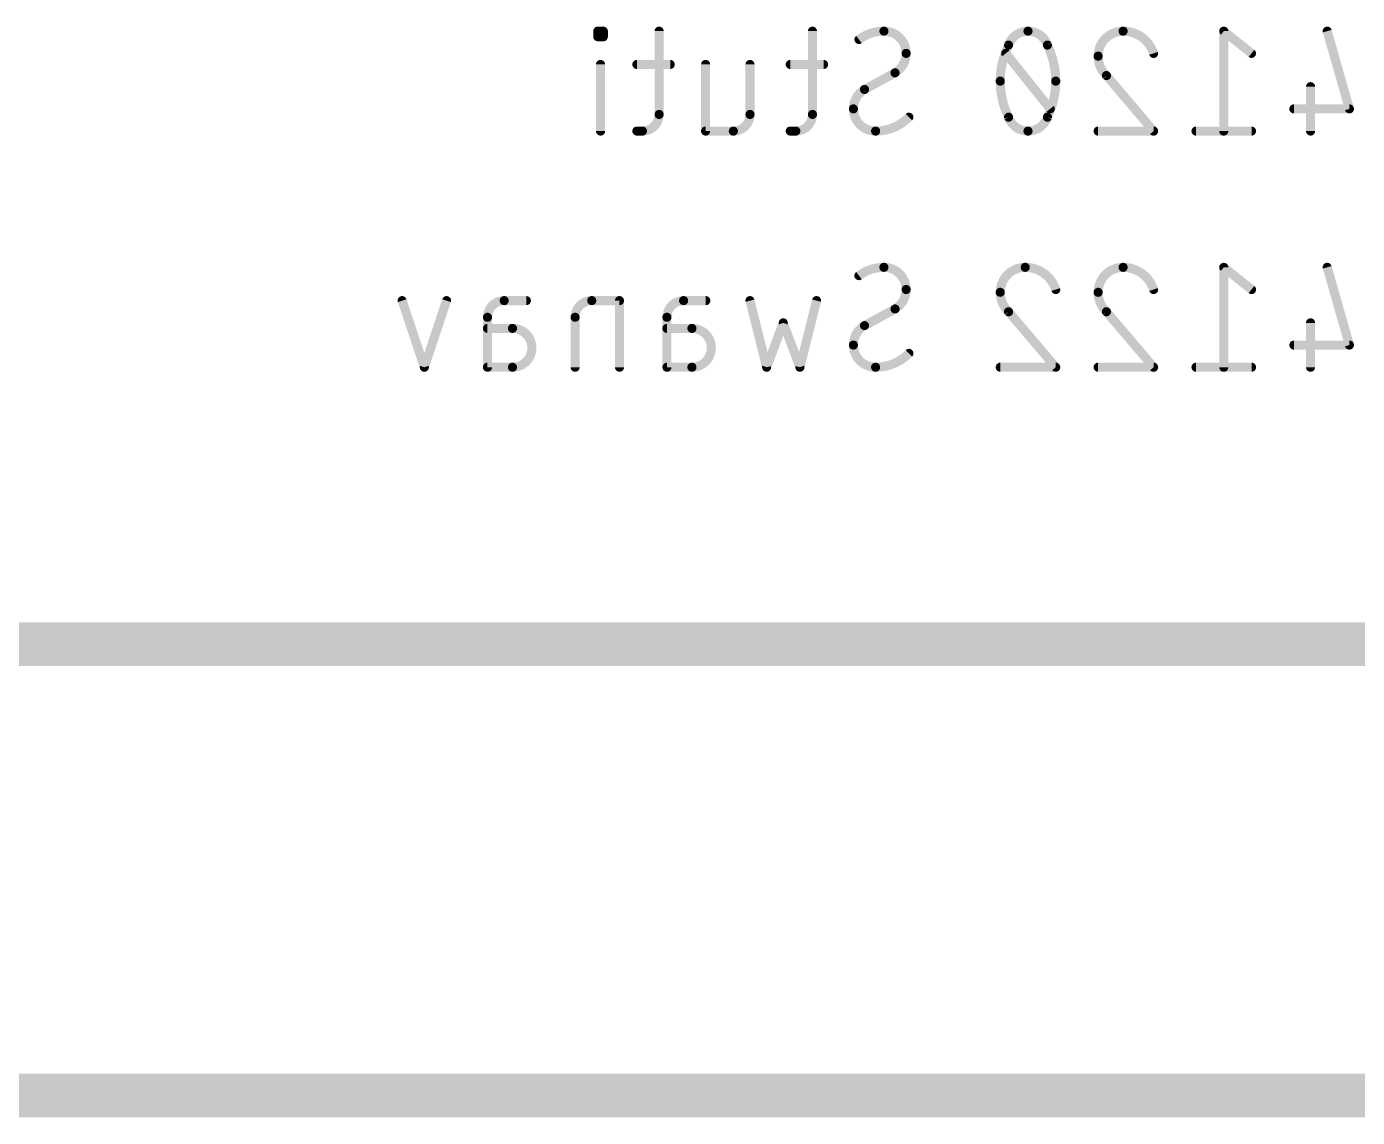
# Model space of a CAD drawing. Extents: x -11 to 108, y -2 to 100.
# Drawn here: x 70.1 to 88.71, y 65.78 to 81.03 of the extents above; entities that cross this region are included whole.
import ezdxf

# ---------------------------------------------------------------- set-up
doc = ezdxf.new("R2010")
doc.units = 0
doc.layers.add('16', color=132, linetype='CONTINUOUS')

msp = doc.modelspace()

# ---------------------------------------------------------------- linework, layer by layer
at = {"layer": '16'}
for points, const_width in [([(78.1631, 80.9625), (78.0855, 80.9625)], 0.127), ([(78.0855, 80.9625), (78.0855, 80.8849)], 0.127), ([(78.1631, 80.8849), (78.1631, 80.9625)], 0.127), ([(78.9432, 80.9625), (78.9432, 79.7983)], 0.127), ([(81.0877, 80.9625), (81.0877, 79.7983)], 0.127), ([(87.2274, 80.6521), (86.8393, 80.9625)], 0.127), ([(86.8393, 80.9625), (86.8393, 79.5655)], 0.127), ([(88.2858, 80.9625), (88.5962, 79.8759)], 0.127), ([(78.0855, 80.8849), (78.1631, 80.8849)], 0.127), ([(84.4121, 79.8759), (83.7912, 80.6521)], 0.127), ([(78.1243, 79.5655), (78.1243, 80.4968)], 0.127), ([(79.0984, 80.4968), (78.6327, 80.4968)], 0.127), ([(79.5934, 79.5655), (79.5934, 80.4968)], 0.127), ([(80.2143, 80.4968), (80.2143, 79.7983)], 0.127), ([(81.2429, 80.4968), (80.7772, 80.4968)], 0.127), ([(81.8155, 80.1476), (82.2424, 80.3804)], 0.127), ([(85.1988, 80.3416), (85.8585, 79.5655)], 0.127), ([(88.053, 80.1864), (88.053, 79.5655)], 0.127), ([(88.5962, 79.8759), (87.8201, 79.8759)], 0.127), ([(78.7103, 79.5655), (78.6327, 79.5655)], 0.127), ([(79.9814, 79.5655), (79.5934, 79.5655)], 0.127), ([(80.8548, 79.5655), (80.7772, 79.5655)], 0.127), ([(85.8585, 79.5655), (85.0824, 79.5655)], 0.127), ([(87.2274, 79.5655), (86.4513, 79.5655)], 0.127), ([(87.2274, 77.3501), (86.8393, 77.6605)], 0.127), ([(86.8393, 77.6605), (86.8393, 76.2635)], 0.127), ([(88.2858, 77.6605), (88.5962, 76.5739)], 0.127), ([(75.6604, 76.2635), (75.3499, 77.1948)], 0.127), ([(75.9708, 77.1948), (75.6604, 76.2635)], 0.127), ([(76.7762, 77.1948), (77.0867, 77.1948)], 0.127), ([(78.3891, 77.1948), (78.0011, 77.1948)], 0.127), ([(78.3891, 76.2635), (78.3891, 77.1948)], 0.127), ([(79.2858, 77.1948), (79.5962, 77.1948)], 0.127), ([(80.4467, 76.2635), (80.2138, 77.1948)], 0.127), ([(81.1452, 77.1948), (80.9123, 76.2635)], 0.127), ([(81.8155, 76.8456), (82.2424, 77.0784)], 0.127), ([(83.83, 77.0396), (84.4897, 76.2635)], 0.127), ([(85.1988, 77.0396), (85.8585, 76.2635)], 0.127), ([(76.5434, 76.2635), (76.5434, 76.962)], 0.127), ([(76.5434, 76.8068), (76.8926, 76.8068)], 0.127), ([(77.7682, 76.962), (77.7682, 76.2635)], 0.127), ([(79.0529, 76.2635), (79.0529, 76.962)], 0.127), ([(79.0529, 76.8068), (79.4022, 76.8068)], 0.127), ([(80.6795, 76.8844), (80.4467, 76.2635)], 0.127), ([(80.9123, 76.2635), (80.6795, 76.8844)], 0.127), ([(88.053, 76.8844), (88.053, 76.2635)], 0.127), ([(88.5962, 76.5739), (87.8201, 76.5739)], 0.127), ([(76.8926, 76.2635), (76.5434, 76.2635)], 0.127), ([(79.4022, 76.2635), (79.0529, 76.2635)], 0.127), ([(84.4897, 76.2635), (83.7136, 76.2635)], 0.127), ([(85.8585, 76.2635), (85.0824, 76.2635)], 0.127), ([(87.2274, 76.2635), (86.4513, 76.2635)], 0.127), ([(52.07, 72.39), (100.29, 72.39)], 0.6096), ([(101.6, 66.08), (54.57, 66.08)], 0.6096)]:
    msp.add_lwpolyline(points, dxfattribs=dict(at, const_width=const_width))
for points, const_width in [([(78.0855, 80.9943, 1), (78.0855, 80.9308)], 0.0635), ([(78.1172, 80.9625, 1), (78.0537, 80.9625)], 0.0635), ([(78.1949, 80.9625, 1), (78.1314, 80.9625)], 0.0635), ([(78.1631, 80.9308, 1), (78.1631, 80.9943)], 0.0635), ([(78.9749, 80.9625, 1), (78.9114, 80.9625)], 0.0635), ([(81.1194, 80.9625, 1), (81.0559, 80.9625)], 0.0635), ([(82.0871, 80.9625, 0.1623), (81.7379, 80.8461)], 0.127), ([(82.3976, 80.6521, 0.4142), (82.0871, 80.9625)], 0.127), ([(82.0871, 80.9943, 1), (82.0871, 80.9308)], 0.0635), ([(82.0871, 80.9308, 1), (82.0871, 80.9943)], 0.0635), ([(84.1016, 80.9625, 0.3205), (83.83, 80.7685)], 0.127), ([(84.3733, 80.7685, 0.3205), (84.1016, 80.9625)], 0.127), ([(84.1016, 80.9942, 1), (84.1016, 80.9308)], 0.0635), ([(84.1016, 80.9308, 1), (84.1016, 80.9942)], 0.0635), ([(85.4317, 80.9625, 0.4142), (85.0824, 80.6133)], 0.127), ([(85.8585, 80.6521, 0.3252), (85.4317, 80.9625)], 0.127), ([(85.4317, 80.9942, 1), (85.4317, 80.9308)], 0.0635), ([(85.4317, 80.9308, 1), (85.4317, 80.9943)], 0.0635), ([(86.8592, 80.9873, 1), (86.8195, 80.9377)], 0.0635), ([(86.8711, 80.9625, 1), (86.8076, 80.9625)], 0.0635), ([(88.3163, 80.9712, 1), (88.2553, 80.9538)], 0.0635), ([(78.0855, 80.9166, 1), (78.0855, 80.8531)], 0.0635), ([(78.0537, 80.8849, 1), (78.1172, 80.8849)], 0.0635), ([(78.1314, 80.8849, 1), (78.1949, 80.8849)], 0.0635), ([(78.1631, 80.8531, 1), (78.1631, 80.9166)], 0.0635), ([(81.7188, 80.8715, 1), (81.7569, 80.8207)], 0.0635), ([(83.83, 80.7685, 0.1139), (83.7136, 80.264)], 0.127), ([(83.7999, 80.7788, 1), (83.86, 80.7582)], 0.0635), ([(83.8585, 80.7546, 1), (83.8014, 80.7824)], 0.0635), ([(84.4018, 80.7824, 1), (84.3447, 80.7546)], 0.0635), ([(84.4897, 80.264, 0.1139), (84.3733, 80.7685)], 0.127), ([(84.3432, 80.7582, 1), (84.4033, 80.7788)], 0.0635), ([(82.2424, 80.3804, 0.2656), (82.3976, 80.6521)], 0.127), ([(82.4293, 80.6521, 1), (82.3658, 80.6521)], 0.0635), ([(82.3658, 80.6521, 1), (82.4293, 80.6521)], 0.0635), ([(83.816, 80.6719, 1), (83.7664, 80.6322)], 0.0635), ([(85.0824, 80.6133, 0.2053), (85.1988, 80.3416)], 0.127), ([(85.1142, 80.6133, 1), (85.0507, 80.6132)], 0.0635), ([(85.0507, 80.6133, 1), (85.1142, 80.6133)], 0.0635), ([(85.8283, 80.6423, 1), (85.8887, 80.6618)], 0.0635), ([(87.2075, 80.6273, 1), (87.2472, 80.6768)], 0.0635), ([(78.1561, 80.4968, 1), (78.0926, 80.4968)], 0.0635), ([(78.6327, 80.5286, 1), (78.6327, 80.4651)], 0.0635), ([(79.0984, 80.4651, 1), (79.0984, 80.5286)], 0.0635), ([(79.6251, 80.4968, 1), (79.5616, 80.4968)], 0.0635), ([(80.246, 80.4968, 1), (80.1825, 80.4968)], 0.0635), ([(80.7772, 80.5286, 1), (80.7772, 80.4651)], 0.0635), ([(81.2429, 80.4651, 1), (81.2429, 80.5286)], 0.0635), ([(82.2262, 80.4078, 1), (82.2585, 80.3531)], 0.0635), ([(82.2576, 80.3525, 1), (82.2272, 80.4083)], 0.0635), ([(85.223, 80.3622, 1), (85.1746, 80.321)], 0.0635), ([(85.1769, 80.3186, 1), (85.2207, 80.3646)], 0.0635), ([(81.8155, 80.1476, 0.2656), (81.6603, 79.8759)], 0.127), ([(81.8003, 80.1755, 1), (81.8307, 80.1197)], 0.0635), ([(81.8316, 80.1202, 1), (81.7994, 80.1749)], 0.0635), ([(83.7453, 80.264, 1), (83.6818, 80.264)], 0.0635), ([(83.6818, 80.264, 1), (83.7453, 80.264)], 0.0635), ([(83.7136, 80.264, 0.1139), (83.83, 79.7595)], 0.127), ([(84.3733, 79.7595, 0.1139), (84.4897, 80.264)], 0.127), ([(84.5214, 80.264, 1), (84.4579, 80.264)], 0.0635), ([(84.4579, 80.264, 1), (84.5214, 80.264)], 0.0635), ([(88.0847, 80.1864, 1), (88.0212, 80.1864)], 0.0635), ([(78.7103, 79.5655, 0.4142), (78.9432, 79.7983)], 0.127), ([(78.9749, 79.7983, 1), (78.9114, 79.7983)], 0.0635), ([(79.9814, 79.5655, 0.4142), (80.2143, 79.7983)], 0.127), ([(80.246, 79.7983, 1), (80.1825, 79.7983)], 0.0635), ([(80.8548, 79.5655, 0.4142), (81.0877, 79.7983)], 0.127), ([(81.1194, 79.7983, 1), (81.0559, 79.7983)], 0.0635), ([(81.6603, 79.8759, 0.4142), (81.9707, 79.5655)], 0.127), ([(81.692, 79.8759, 1), (81.6285, 79.8759)], 0.0635), ([(81.6285, 79.8759, 1), (81.692, 79.8759)], 0.0635), ([(84.3873, 79.8561, 1), (84.4369, 79.8958)], 0.0635), ([(87.8201, 79.9077, 1), (87.8201, 79.8442)], 0.0635), ([(88.5657, 79.8672, 1), (88.6268, 79.8847)], 0.0635), ([(88.5962, 79.8442, 1), (88.5962, 79.9077)], 0.0635), ([(78.9114, 79.7983, 1), (78.9749, 79.7983)], 0.0635), ([(80.1825, 79.7983, 1), (80.246, 79.7983)], 0.0635), ([(81.0559, 79.7983, 1), (81.1194, 79.7983)], 0.0635), ([(81.9707, 79.5655, 0.2), (82.4364, 79.7595)], 0.127), ([(82.4589, 79.7372, 1), (82.4138, 79.7819)], 0.0635), ([(83.86, 79.7698, 1), (83.7999, 79.7492)], 0.0635), ([(83.83, 79.7595, 0.3205), (84.1016, 79.5655)], 0.127), ([(83.8014, 79.7456, 1), (83.8585, 79.7734)], 0.0635), ([(84.1016, 79.5655, 0.3205), (84.3733, 79.7595)], 0.127), ([(84.3447, 79.7734, 1), (84.4018, 79.7456)], 0.0635), ([(84.4033, 79.7492, 1), (84.3432, 79.7698)], 0.0635), ([(78.0926, 79.5655, 1), (78.1561, 79.5655)], 0.0635), ([(78.6327, 79.5973, 1), (78.6327, 79.5337)], 0.0635), ([(78.7103, 79.5973, 1), (78.7103, 79.5337)], 0.0635), ([(78.7103, 79.5337, 1), (78.7103, 79.5973)], 0.0635), ([(79.5934, 79.5973, 1), (79.5934, 79.5337)], 0.0635), ([(79.5616, 79.5655, 1), (79.6251, 79.5655)], 0.0635), ([(79.9814, 79.5973, 1), (79.9814, 79.5337)], 0.0635), ([(79.9814, 79.5337, 1), (79.9814, 79.5973)], 0.0635), ([(80.7772, 79.5973, 1), (80.7772, 79.5337)], 0.0635), ([(80.8548, 79.5973, 1), (80.8548, 79.5337)], 0.0635), ([(80.8548, 79.5337, 1), (80.8548, 79.5973)], 0.0635), ([(81.9707, 79.5972, 1), (81.9707, 79.5338)], 0.0635), ([(81.9707, 79.5337, 1), (81.9707, 79.5973)], 0.0635), ([(84.1016, 79.5972, 1), (84.1016, 79.5338)], 0.0635), ([(84.1016, 79.5338, 1), (84.1016, 79.5972)], 0.0635), ([(85.0824, 79.5973, 1), (85.0824, 79.5337)], 0.0635), ([(85.8343, 79.5449, 1), (85.8827, 79.5861)], 0.0635), ([(85.8585, 79.5337, 1), (85.8585, 79.5973)], 0.0635), ([(86.4513, 79.5973, 1), (86.4513, 79.5337)], 0.0635), ([(86.8076, 79.5655, 1), (86.8711, 79.5655)], 0.0635), ([(87.2274, 79.5337, 1), (87.2274, 79.5973)], 0.0635), ([(88.0212, 79.5655, 1), (88.0847, 79.5655)], 0.0635), ([(82.0871, 77.6605, 0.1623), (81.7379, 77.5441)], 0.127), ([(81.7188, 77.5695, 1), (81.7569, 77.5187)], 0.0635), ([(82.0871, 77.6923, 1), (82.0871, 77.6287)], 0.0635), ([(82.3976, 77.3501, 0.4142), (82.0871, 77.6605)], 0.127), ([(82.0871, 77.6287, 1), (82.0871, 77.6923)], 0.0635), ([(84.0628, 77.6605, 0.4142), (83.7136, 77.3113)], 0.127), ([(84.4897, 77.3501, 0.3252), (84.0628, 77.6605)], 0.127), ([(84.0628, 77.6922, 1), (84.0628, 77.6288)], 0.0635), ([(84.0628, 77.6287, 1), (84.0628, 77.6923)], 0.0635), ([(85.4317, 77.6605, 0.4142), (85.0824, 77.3113)], 0.127), ([(85.8585, 77.3501, 0.3252), (85.4317, 77.6605)], 0.127), ([(85.4317, 77.6922, 1), (85.4317, 77.6288)], 0.0635), ([(85.4317, 77.6287, 1), (85.4317, 77.6923)], 0.0635), ([(86.8592, 77.6853, 1), (86.8195, 77.6357)], 0.0635), ([(86.8711, 77.6605, 1), (86.8076, 77.6605)], 0.0635), ([(88.3163, 77.6692, 1), (88.2553, 77.6518)], 0.0635), ([(75.38, 77.2049, 1), (75.3198, 77.1848)], 0.0635), ([(76.0009, 77.1848, 1), (75.9407, 77.2049)], 0.0635), ([(76.7762, 77.1948, 0.4142), (76.5434, 76.962)], 0.127), ([(76.7762, 77.2266, 1), (76.7762, 77.1631)], 0.0635), ([(76.7762, 77.1631, 1), (76.7762, 77.2266)], 0.0635), ([(77.0867, 77.1631, 1), (77.0867, 77.2266)], 0.0635), ([(78.0011, 77.1948, 0.4142), (77.7682, 76.962)], 0.127), ([(78.0011, 77.2266, 1), (78.0011, 77.1631)], 0.0635), ([(78.0011, 77.1631, 1), (78.0011, 77.2266)], 0.0635), ([(78.4209, 77.1948, 1), (78.3574, 77.1948)], 0.0635), ([(78.3891, 77.1631, 1), (78.3891, 77.2266)], 0.0635), ([(79.2858, 77.1948, 0.4142), (79.0529, 76.962)], 0.127), ([(79.2858, 77.2266, 1), (79.2858, 77.1631)], 0.0635), ([(79.2858, 77.1631, 1), (79.2858, 77.2266)], 0.0635), ([(79.5962, 77.1631, 1), (79.5962, 77.2266)], 0.0635), ([(80.2446, 77.2025, 1), (80.183, 77.1871)], 0.0635), ([(81.176, 77.1871, 1), (81.1143, 77.2025)], 0.0635), ([(82.2424, 77.0784, 0.2656), (82.3976, 77.3501)], 0.127), ([(82.4293, 77.3501, 1), (82.3658, 77.3501)], 0.0635), ([(82.3658, 77.3501, 1), (82.4293, 77.3501)], 0.0635), ([(83.7453, 77.3113, 1), (83.6818, 77.3112)], 0.0635), ([(83.6818, 77.3113, 1), (83.7453, 77.3113)], 0.0635), ([(83.7136, 77.3113, 0.2053), (83.83, 77.0396)], 0.127), ([(84.4595, 77.3403, 1), (84.5199, 77.3598)], 0.0635), ([(85.0824, 77.3113, 0.2053), (85.1988, 77.0396)], 0.127), ([(85.1142, 77.3113, 1), (85.0507, 77.3112)], 0.0635), ([(85.0507, 77.3113, 1), (85.1142, 77.3113)], 0.0635), ([(85.8283, 77.3403, 1), (85.8887, 77.3598)], 0.0635), ([(87.2075, 77.3253, 1), (87.2472, 77.3748)], 0.0635), ([(82.2262, 77.1058, 1), (82.2585, 77.0511)], 0.0635), ([(82.2576, 77.0505, 1), (82.2272, 77.1063)], 0.0635), ([(83.8542, 77.0602, 1), (83.8058, 77.019)], 0.0635), ([(83.8081, 77.0166, 1), (83.8519, 77.0626)], 0.0635), ([(85.223, 77.0602, 1), (85.1746, 77.019)], 0.0635), ([(85.1769, 77.0166, 1), (85.2207, 77.0626)], 0.0635), ([(76.5751, 76.962, 1), (76.5116, 76.962)], 0.0635), ([(76.5116, 76.962, 1), (76.5751, 76.962)], 0.0635), ([(76.5434, 76.8385, 1), (76.5434, 76.775)], 0.0635), ([(76.8926, 76.2635, 1), (76.8926, 76.8068)], 0.127), ([(76.8926, 76.8385, 1), (76.8926, 76.775)], 0.0635), ([(76.8926, 76.775, 1), (76.8926, 76.8385)], 0.0635), ([(77.8, 76.962, 1), (77.7365, 76.962)], 0.0635), ([(77.7365, 76.962, 1), (77.8, 76.962)], 0.0635), ([(79.0847, 76.962, 1), (79.0212, 76.962)], 0.0635), ([(79.0212, 76.962, 1), (79.0847, 76.962)], 0.0635), ([(79.0529, 76.8385, 1), (79.0529, 76.775)], 0.0635), ([(79.4022, 76.2635, 1), (79.4022, 76.8068)], 0.127), ([(79.4022, 76.8385, 1), (79.4022, 76.775)], 0.0635), ([(79.4022, 76.775, 1), (79.4022, 76.8385)], 0.0635), ([(80.7092, 76.8955, 1), (80.6498, 76.8732)], 0.0635), ([(80.7092, 76.8732, 1), (80.6498, 76.8955)], 0.0635), ([(81.8155, 76.8456, 0.2656), (81.6603, 76.5739)], 0.127), ([(81.8003, 76.8735, 1), (81.8307, 76.8177)], 0.0635), ([(81.8316, 76.8182, 1), (81.7994, 76.8729)], 0.0635), ([(88.0847, 76.8844, 1), (88.0212, 76.8844)], 0.0635), ([(81.6603, 76.5739, 0.4142), (81.9707, 76.2635)], 0.127), ([(81.692, 76.5739, 1), (81.6285, 76.5739)], 0.0635), ([(81.6285, 76.5739, 1), (81.692, 76.5739)], 0.0635), ([(81.9707, 76.2635, 0.2), (82.4364, 76.4575)], 0.127), ([(82.4589, 76.4352, 1), (82.4138, 76.4799)], 0.0635), ([(87.8201, 76.6057, 1), (87.8201, 76.5422)], 0.0635), ([(88.5657, 76.5652, 1), (88.6268, 76.5827)], 0.0635), ([(88.5962, 76.5422, 1), (88.5962, 76.6057)], 0.0635), ([(75.6302, 76.2735, 1), (75.6905, 76.2535)], 0.0635), ([(75.6302, 76.2535, 1), (75.6905, 76.2735)], 0.0635), ([(76.5434, 76.2953, 1), (76.5434, 76.2318)], 0.0635), ([(76.8926, 76.2953, 1), (76.8926, 76.2318)], 0.0635), ([(76.8926, 76.2318, 1), (76.8926, 76.2953)], 0.0635), ([(79.0529, 76.2953, 1), (79.0529, 76.2318)], 0.0635), ([(79.4022, 76.2953, 1), (79.4022, 76.2318)], 0.0635), ([(79.4022, 76.2318, 1), (79.4022, 76.2953)], 0.0635), ([(80.4169, 76.2746, 1), (80.4764, 76.2524)], 0.0635), ([(80.4158, 76.2558, 1), (80.4775, 76.2712)], 0.0635), ([(80.8815, 76.2712, 1), (80.9431, 76.2558)], 0.0635), ([(80.8826, 76.2524, 1), (80.942, 76.2746)], 0.0635), ([(81.9707, 76.2952, 1), (81.9707, 76.2318)], 0.0635), ([(81.9707, 76.2318, 1), (81.9707, 76.2953)], 0.0635), ([(83.7136, 76.2953, 1), (83.7136, 76.2318)], 0.0635), ([(84.4655, 76.2429, 1), (84.5139, 76.2841)], 0.0635), ([(84.4897, 76.2318, 1), (84.4897, 76.2953)], 0.0635), ([(85.0824, 76.2953, 1), (85.0824, 76.2318)], 0.0635), ([(85.8343, 76.2429, 1), (85.8827, 76.2841)], 0.0635), ([(85.8585, 76.2318, 1), (85.8585, 76.2953)], 0.0635), ([(86.4513, 76.2953, 1), (86.4513, 76.2318)], 0.0635), ([(87.2274, 76.2318, 1), (87.2274, 76.2953)], 0.0635), ([(76.5116, 76.2635, 1), (76.5751, 76.2635)], 0.0635), ([(77.7365, 76.2635, 1), (77.8, 76.2635)], 0.0635), ([(78.3574, 76.2635, 1), (78.4209, 76.2635)], 0.0635), ([(79.0212, 76.2635, 1), (79.0847, 76.2635)], 0.0635), ([(86.8076, 76.2635, 1), (86.8711, 76.2635)], 0.0635), ([(88.0212, 76.2635, 1), (88.0847, 76.2635)], 0.0635)]:
    msp.add_lwpolyline(points, format="xyb", dxfattribs=dict(at, const_width=const_width))

doc.saveas('drawing.dxf')
